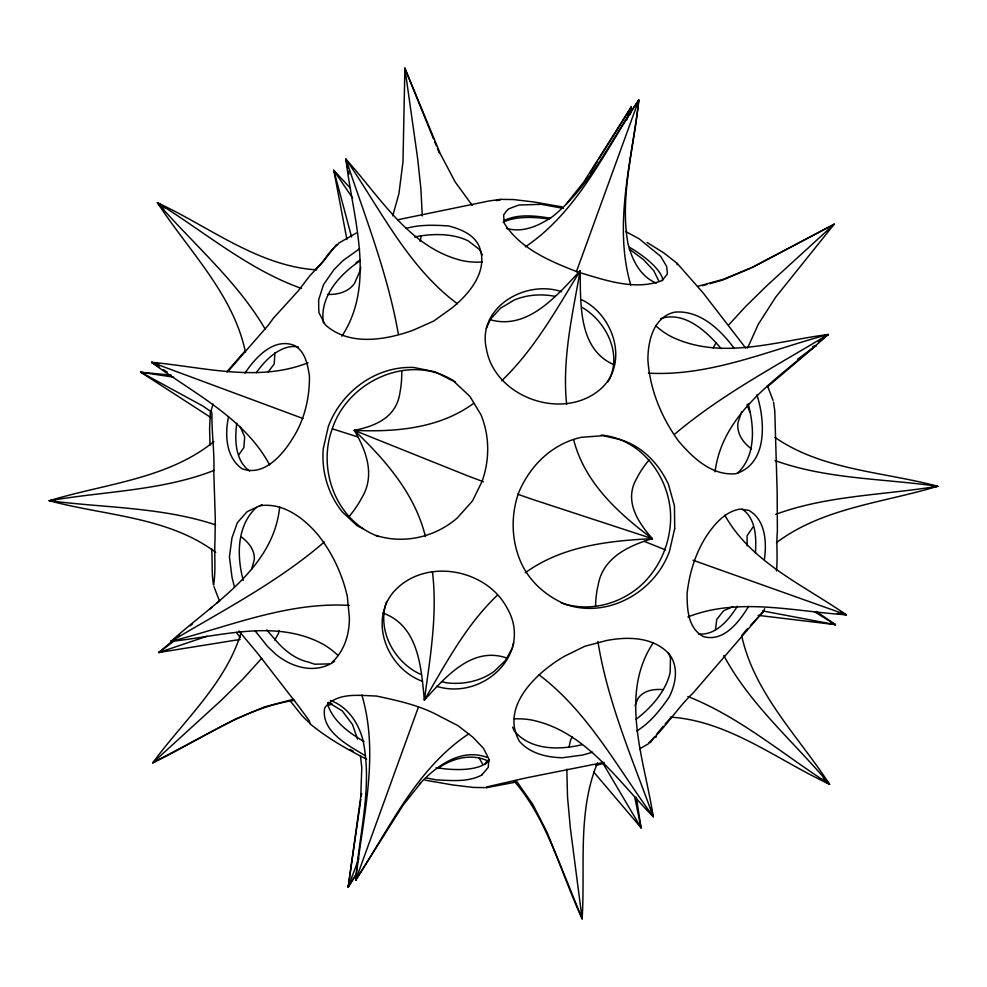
<?xml version="1.0" encoding="UTF-8"?>
<svg xmlns="http://www.w3.org/2000/svg" width="987" height="987" viewBox="0 0 987 987"><rect width="100%" height="100%" fill="white"/><g stroke="black" fill="none" stroke-linecap="round" stroke-linejoin="round"><path stroke-width="1.48" d="M211.6 548.735C212.649 560.875 211.366 573.163 213.55 585.081C216.054 570.437 214.142 554.965 215.018 539.938L215.289 518.767L213.809 472.662C214.71 452.836 211.588 433.293 211.971 413.541L211.304 411.061L210.404 412.825L209.589 428.346L210.009 445.322M482.84 764.58L479.09 757.856M422.276 215.968L420.894 188.677L417.612 158.339L404.88 68.251L440.325 153.75L455.044 181.768L472.304 205.456M566.822 769.132L567.525 797.027L570.326 827.797L582.12 918.749C560.591 872.335 547.921 819.839 513.659 780.52M274.917 352.791L274.238 363.932L268.279 371.778M776.424 571.041C777.953 557.791 776.103 544.565 777.386 531.24L777.151 491.612L774.783 410.876L773.512 402.017M360.711 267.095L360.391 270.105L354.617 283.183A81.884 43.181 40.7 0 1 327.45 294.422M420.684 783.061L403.066 805.232L355.702 880.096C359.132 833.608 372.864 786.503 362.92 739.942C358.306 722.694 347.732 706.704 330.361 700.437M630.397 114.517L631.298 106.904L583.934 181.768L566.316 203.939M715.452 629.817L716.722 619.454L723.52 610.83L732.971 606.623M468.763 733.859C415.971 768.799 389.371 828.957 355.702 880.096C362.291 819.099 379.847 755.758 361.859 695.008M630.681 111.445L631.298 106.904L599.06 158.759M750.379 625.585L763.136 611.767L693.392 692.689C677.07 708.197 665.324 727.962 648.767 742.878L650.556 742.36L653.949 737.314M356.455 874.149L348.201 886.955L360.773 796.694L361.785 767.504L360.415 755.487M506.454 228.355C522.987 233.302 539.519 225.468 552.967 216.276C590.954 185.383 611.126 139.278 638.799 100.045C634.197 147.631 619.478 195.525 627.954 243.518C632.025 259.63 640.008 276.298 656.207 283.084M755.4 553.189C756.486 538.051 756.03 518.446 742.138 509.058M355.493 875.333L348.201 886.955L360.786 799.495M361.23 796.484L361.661 793.474M525.368 246.812C578.012 211.44 604.649 151.097 638.799 100.045C631.865 160.967 613.001 224.259 630.779 285.12M764.333 559.777C766.862 542.702 765.653 519.853 748.862 510.378L739.905 509.107C727.283 511.241 717.734 520.531 710.418 530.463L710.319 530.55C696.773 548.747 689.592 571.115 687.1 593.483C687.051 609.028 687.877 628.213 703.361 636.566C723.792 642.463 739.411 621.551 748.565 606.425M279 630.471L278.482 633.395L274.756 640.057M279.666 506.899C273.584 569.067 212.489 603.513 171.01 641.39C220.545 636.319 275.065 618.812 322.206 643.758A81.884 64.883 77 0 1 337.998 655.491M420.191 241.482L421.19 235.868M715.057 471.86C722.99 408.519 785.874 373.863 828.142 334.507C777.053 340.922 721.361 360.699 671.752 336.875A81.884 67.535 79.6 0 1 655.516 325.562M236.769 423.213C234.635 439.585 234.955 460.374 249.6 471.095M386.67 601.416C376.54 629.842 393.862 661.993 420.314 674.183M513.092 645.732L513.733 642.722M228.528 416.81C224.765 434.601 225.789 457.092 241.852 468.652C263.221 476.82 281.64 455.982 291.881 439.634C304.304 420.869 309.77 398.119 309.424 375.8C307.488 364.4 305.452 351.742 294.373 345.438C273.522 337.32 255.337 357.701 244.936 373.148M569.055 746.999L570.72 739.596L572.374 737.079M241.334 631.877C226.06 683.423 183.644 720.51 152.837 762.754C199.288 740.892 242.79 708.012 294.644 700.289M677.082 264.787L677.181 263.393L663.733 252.845L647.065 242.457M392.74 215.808L398.908 193.748L402.992 161.72L404.88 68.251L433.466 138.76M251.549 569.4L254.288 559.641A81.884 39.418 -0.2 0 0 240.914 536.669M210.404 412.825L213.081 404.004M741.681 411.702L738.017 422.51A81.884 42.429 -1.8 0 0 751.526 448.974M418.365 707.223L355.702 880.096L357.22 875.79M626.757 119.822L631.298 106.904M355.702 880.096L357.257 875.753M576.408 271.709L638.799 100.045M358.886 858.382L348.201 886.955L350.286 881.243M348.201 886.955L350.336 881.181M635.073 705.693L637.688 698.969A81.884 38.666 41 0 1 663.178 689.642M747.591 348.004L758.263 324.328L775.683 297.149L834.163 224.246L752.501 267.181L723.409 279.284L698.093 286.23M486.258 328.437L490.551 319.134L500.631 308.129L514.079 300.11A66.98 55.951 21.3 0 1 555.188 296.384M608.054 381.87C623.142 355.295 606.66 321.614 582.009 307.302M763.111 611.977L764.666 608.732M597.505 762.852C577.173 812.067 585.414 866.956 582.12 918.749L547.254 832.72L532.832 804.43L515.979 780.372M713.256 347.979L715.896 342.958M512.784 647.25L505.381 660.55L494.179 671.37A67.104 58.048 18.5 0 1 446.432 682.807L441.534 681.635M653.32 642.673C618.343 694.984 644.869 760.792 653.184 816.607C617.368 780.52 585.723 731.712 532.635 720.226A81.884 66.104 -35.8 0 0 514.301 718.894M341.86 336.246C376.664 283.22 352.334 216.449 345.968 159.289C379.983 196.598 408.889 247.157 461.336 260.408A81.884 66.314 -40.9 0 0 482.31 261.974M585.365 180.794L587.783 176.907M590.201 173.021L597.443 161.35M737.4 606.191C729.072 619.565 715.822 635.813 698.463 633.975M425.853 777.867L436.328 779.89C451.552 780.47 467.641 782.457 481.705 775.066L482.322 774.153M753.254 526.626L747.085 535.768L747.122 545.786M663.313 726.136L656.54 734.316M238.657 455.007L243.863 447.629L244.677 436.822L239.977 426.372M741.903 635.246L747.418 628.731M261.752 658.267L242.925 679.068L220.755 700.77L152.837 762.754L235.091 719.289L264.454 706.914L293.053 699.364M227.726 371.729L268.452 325.007L273.374 318.209L298.049 291.079L309.992 275.521L322.909 261.974L336.444 244.64L338.233 244.122M244.986 351.051L226.751 371.865M484.543 764.296L487.664 760.521M331.965 662.425C344.475 650.976 349.608 633.999 349.361 617.319L347.338 596.518C342.218 574.039 332.446 553.078 318.172 535.077C303.823 517.978 282.985 502.112 259.421 505.825M737.4 473.341C756.128 455.747 754.302 426.717 748.195 403.868M256.497 507.343C236.596 525.615 236.67 556.1 243.258 580.393M489.503 759.509L486.159 763.383A87.041 33.348 19.6 0 1 436.106 767.676M499.755 200.225L500.52 199.374L513.388 199.547L533.881 201.977L561.924 206.863M729.06 324.575L745.493 306.636L767.183 285.379L834.163 224.246L751.909 267.711M665.09 723.964L671.123 717.561M497.46 595.136C466.209 624.845 445.89 663.338 424.373 700.116C421.227 668.076 418.883 625.98 383.018 613.075M501.606 380.834C534.473 349.423 556.52 309.202 580.134 270.894C580.763 303.354 577.975 349.139 614.013 364.758M337.357 244.986C328.301 251.426 324.143 262.406 315.223 269.229M419.463 784.147C436.34 765.863 461.139 747.739 487.171 757.424M240.137 639.44L158.858 652.493L172.774 640.637M190.183 625.832L192.502 623.858M209.898 609.053L212.217 607.067M216.869 603.119L219.188 601.145M767.454 386.793L815.99 345.61L813.103 346.486M213.957 441.522C167.556 479.226 104.548 483.729 49.35 500.73C104.819 515.769 168.074 516.62 215.734 552.362M776.411 542.677C822.874 507.688 883.575 502.741 937.65 486.27C883.402 471.7 822.405 470.343 774.881 437.34M674.75 434.132C721.472 394.566 776.041 366.066 828.142 334.507C769.317 350.151 710.517 376.627 648.373 373.148M152.837 762.754L155.255 760.841M831.745 226.159L834.163 224.246M164.693 650.741L158.858 652.493L174.822 640.464M818.309 341.909L828.142 334.507L823.763 335.987M349.435 605.438C287.982 601.577 229.416 626.461 171.01 641.39L174.711 638.638M177.191 636.8L179.659 634.962M797.459 359.379L815.99 345.61L813.189 346.893M525.257 572.793C561.936 546.119 608.35 540.753 652.333 538.668C637.355 521.555 623.636 500.199 637.01 477.955A81.884 25.107 -37.7 0 1 649.113 459.88M473.772 403.227C439.474 428.543 395.528 432.195 354.333 430.381C366.757 451.59 375.529 476.129 361.267 498.743A81.884 25.465 -38.9 0 1 349.139 516.571M636.788 730.985C650.297 722.681 660.241 709.998 669.161 697.143L669.174 697.118C675.601 684.201 678.846 667.903 670.013 655.171L669.951 655.047C654.566 636.775 627.991 636.294 606.302 640.588L584.859 646.263L564.453 656.244C537.261 672.036 500.384 705.964 518.965 740.447L519.236 741.089C530.019 753.574 546.662 757.337 562.467 757.757L582.638 755.03L592.558 752.205M655.158 737.474L656.454 736.586L655.787 736.795M360.169 260.704C339.91 274.312 319.233 296.618 323.44 322.909M359.613 248.712L342.859 260.691L333.766 269.883L323.502 284.725L318.653 299.801L318.739 309.264L319.011 312.891L325.328 324.834C349.164 346.351 385.312 340.207 412.985 330.275L433.725 321.059L451.725 308.129C468.8 294.434 487.726 272.141 480.064 248.823C475.771 235.066 461.126 229.144 448.369 225.912C434.243 225.061 419.722 224.431 405.978 228.466M207.036 636.233L158.858 652.493L162.806 650.149M175.353 640.069L171.01 641.39C222.371 610.743 276.101 582.996 321.91 544.047A81.884 25.465 -38.9 0 0 324.267 542.011M813.337 347.165L815.99 345.61M437.772 768.552C452.219 757.967 472.625 752.847 489.083 761.582M338.529 243.234L356.258 233.055M639.601 748.849L648.471 743.766M356.06 262.542L360.07 260.272M158.858 652.493L163.04 650.507M823.96 336.493L828.142 334.507M261.999 504.739L247.046 511.685L237.312 522.789L231.957 537.915L229.428 556.878L232.031 577.432L234.499 587.092M334.642 661.29C315.778 674.54 291.807 667.804 275.237 653.801L267.428 646.325L255.041 630.718M171.01 641.39L173.811 640.107M660.537 318.665C684.522 310.658 706.865 331.595 721.164 348.67M481.705 775.066L488.294 767.331L488.664 758.509L483.445 748.282L472.983 737.301L458.19 725.79L438.734 715.723C419.29 705.187 397.749 700.622 376.405 696.032C359.182 695.551 336.444 691.899 324.698 707.901C320.516 731.379 348.485 745.432 365.227 755.66M750.515 268.304L722.546 280.086L709.702 283.725M214.278 470.343C161.856 490.884 104.227 491.205 49.35 500.73L55.395 501.384M573.62 439.523C584.353 482.359 618.257 513.252 652.333 538.668C628.707 545.614 602.773 557.865 598.221 584.847A81.884 27.439 78.6 0 0 595.543 606.104M775.634 514.363C827.39 495.314 883.747 495.166 937.65 486.27C883.501 478.559 827.032 479.3 775.029 460.571M327.968 705.582L332.249 703.978M504.369 220.397C518.866 213.636 535.447 215.845 550.721 218.238M687.939 616.937C738.621 596.975 794.004 611.558 846.204 614.765C803.702 585.106 751.206 562.528 724.853 515.226M425.397 536.496C414.996 493.845 385.312 459.93 354.333 430.381C376.763 425.804 396.885 416.773 400.056 391.851A81.884 23.145 78 0 0 401.795 371.445M307.993 362.76C257.78 382.759 203.063 366.88 151.616 362.352C193.107 393.147 244.159 417.513 269.636 464.926M397.712 219.768L488.836 201.003L500.545 199.386M582.342 744.63C559.839 750.071 531.45 750.576 514.893 731.688M702.571 285.736L706.852 284.527M596.025 765.381L604.032 763.272M516.337 782.012L486.838 787.626L473.612 787.453L453.119 785.023L425.076 780.137M603.97 762.383L526.602 777.793L486.714 786.935L486.838 787.626M934.615 486.69L937.65 486.27L931.543 485.678M215.61 524.887C162.152 507.047 104.721 507.923 49.35 500.73L52.397 500.335M496.066 200.608L498.521 200.349M329.14 663.893L314.73 664.214L308.03 661.956A68.337 41.146 65.4 0 1 275.472 640.02L266.749 629.916M49.35 500.73L52.422 500.668M934.578 486.332L937.65 486.27M290.227 700.906L302.232 715.957L310.276 723.718L309.141 720.485L297.864 705.212L257.607 653.332L238.953 631.001M316.704 269.907C257.829 266.083 209.256 226.677 157.488 202.767C188.714 250.883 233.524 294.385 245.504 352.433M670.296 717.093C729.171 720.917 777.744 760.323 829.512 784.233C798.446 736.499 754.327 693.367 741.755 636.01M762.383 610.879L835.384 624.648L816.422 611.521M171.282 375.146L140.796 372.235L211.058 417.649M758.102 615.345L835.384 624.648L814.472 611.73M173.638 377.17L140.796 372.235L202.569 405.879L211.267 411.789M837.247 613.42L846.204 614.765L840.838 611.841M561.677 291.745C525.664 279.321 477.066 307.376 486.32 348.559C494.339 396.318 559.863 420.61 597.9 391.259C630.088 366.72 615.074 315.902 581.923 299.863M159.08 363.821L151.616 362.352L159.462 367.201M375.936 535.423C403.979 544.38 435.267 537.187 457.351 517.891L472.452 500.977L481.989 481.594C489.774 460.102 489.712 436.192 481.039 414.91L469.861 396.342L454.069 381.574M489.552 319.529C527.823 330.941 557.001 295.162 580.134 270.894C572.374 314.927 561.961 359.465 566.649 404.473M563.515 208.393L541.295 204.334L518.817 205.037L508.613 208.886L506.689 210.836L503.629 214.845L504.147 223.05C519.779 248.428 549.586 261 576.408 271.499L576.852 271.746C603.76 279.605 634.394 291.202 662.129 280.555L667.274 274.152L667.286 272.153L666.607 266.367L660.685 256.349L639.181 238.817L625.709 231.55M601.317 435.033C645.288 439.388 675.12 484.679 670.074 527.046A87.041 80.798 -74.1 0 1 639.983 586.266C618.565 604.735 588.141 612.322 561.085 602.847M507.478 658.304C472.341 645.362 445.433 677.242 424.373 700.116C430.098 657.564 437.673 614.531 432.417 571.51M357.738 436.908L332.434 428.839M436.562 686.273C482.816 700.881 533.93 653.542 506.837 607.548C485.172 567.402 422.054 557.236 392.271 593.495C369.052 623.722 388.533 669.05 422.485 681.314M652.333 538.668L531.956 499.212A81.884 2.332 19.9 0 1 517.793 494.216M301.43 288.414C248.403 269.599 204.815 232.007 157.488 202.767L163.62 209.54M145.163 373.74L140.796 372.235L145.138 373.765M841.837 613.26L846.204 614.765L693.047 560.234M302.997 418.5L151.616 362.352L155.921 364.006M687.865 696.501C739.843 717.056 782.851 754.413 829.512 784.233C793.98 741.854 750.12 704.878 723.804 655.504M677.181 263.393L703.373 293.213L745.79 348.189M665.559 549.932L644.289 541.382M354.333 430.381L467.986 475.968A81.884 2.332 19.9 0 0 483.359 481.718M366.621 759.213C346.782 749.096 327.129 738.017 309.967 723.718M455.5 382.043C411.616 352.088 348.559 379.884 332.422 428.333C316.987 469.356 336.185 521.173 378.589 536.546M452.577 380.809L435.267 371.84L413.898 367.497C376.047 365.733 341.403 391.642 328.326 426.483L323.292 448.579C321.244 471.218 328.128 494.179 342.267 511.871L356.899 525.59L363.006 528.748M349.978 749.38L353.223 751.156M363.944 741.521C349.398 732.996 334.359 722.287 328.153 705.952A87.041 33.348 19.6 0 1 327.672 702.769M328.252 702.362L342.279 710.911L352.544 724.606L357.553 739.127M163.373 369.619L167.296 372.05M821.875 779.15L829.512 784.233L823.294 777.534M265.392 329.498C237.287 281.258 193.711 244.566 157.488 202.767L165.039 207.936M457.4 303.749C407.754 266.909 380.34 208.936 345.968 159.289L347.806 168.185M538.927 674.738C588.067 711.763 617.541 767.874 653.184 816.607L650.815 807.724M629.336 249.143L643.29 259.482L653.702 270.611L658.847 281.048M157.488 202.767L160.967 205.777M826.033 781.223L829.512 784.233M346.93 239.582L333.816 170.393L350.459 188.221M593.631 771.908L641.032 827.711L636.344 797.323M236.362 632.383L240.297 637.528M734.18 348.325C720.288 329.559 699.82 309.844 674.577 312.151C653.332 317.123 647.743 341.379 647.916 360.255C649.915 389.557 661.364 417.378 678.513 441.041C692.874 457.857 711.837 475.968 735.759 473.723C768.071 463.619 765.147 420.77 756.906 394.775M351.594 237.016L333.816 170.393L335.555 172.898M334.877 173.256L333.816 170.393L352.606 198.042M651.469 814.102L653.184 816.607C632.852 760.015 608.473 704.187 598.406 644.523A81.884 27.439 78.6 0 1 597.912 641.451M602.847 763.136L641.032 827.711L634.592 796.558M638.527 823.849L641.032 827.711L640.045 824.836M398.267 333.655C387.731 273.683 365.104 216.819 345.968 159.289L347.523 161.942M482.31 254.757L479.522 249.526L468.332 240.976A87.041 49.547 -23.8 0 0 414.614 236.979M333.816 170.393L335.185 173.144M651.815 813.856L653.184 816.607M345.968 159.289L347.214 162.102M639.786 824.898L641.032 827.711M668.15 652.345L670.469 657.786L670.185 672.11A87.041 50.905 -26.3 0 1 636.084 719.313M512.611 727.123L514.35 731.194M434.601 141.585L436.316 145.817M437.463 148.642L439.178 152.874M767.392 385.584L773.018 400.389M213.982 586.611L219.607 601.416M747.011 404.608L749.713 411.789M405.509 71.261L404.88 68.251L405.275 71.286M581.491 915.739L582.12 918.749L581.688 915.689M348.423 171.158L349.04 174.119M662.561 280.481L662.388 277.816A87.041 28.734 20.3 0 0 629.533 247.318M503.16 222.26A87.041 33.348 19.6 0 1 549.426 219.089M256.312 372.704A67.104 36.112 -69 0 1 298.321 346.992M674.726 528.366L669.544 551.054C654.899 592.434 606.721 619.565 564.416 603.884C545.219 595.395 528.884 580.924 520.494 561.369C511.402 540.025 510.859 515.621 518.323 493.636C529.254 466.271 552.017 443.694 581.392 437.303L602.983 435.699L619.54 439.388C641.784 445.668 658.946 463.705 668.446 484.346L674.442 505.837L674.726 528.366M835.384 624.648L831.116 623.044L835.384 624.648"/></g></svg>
